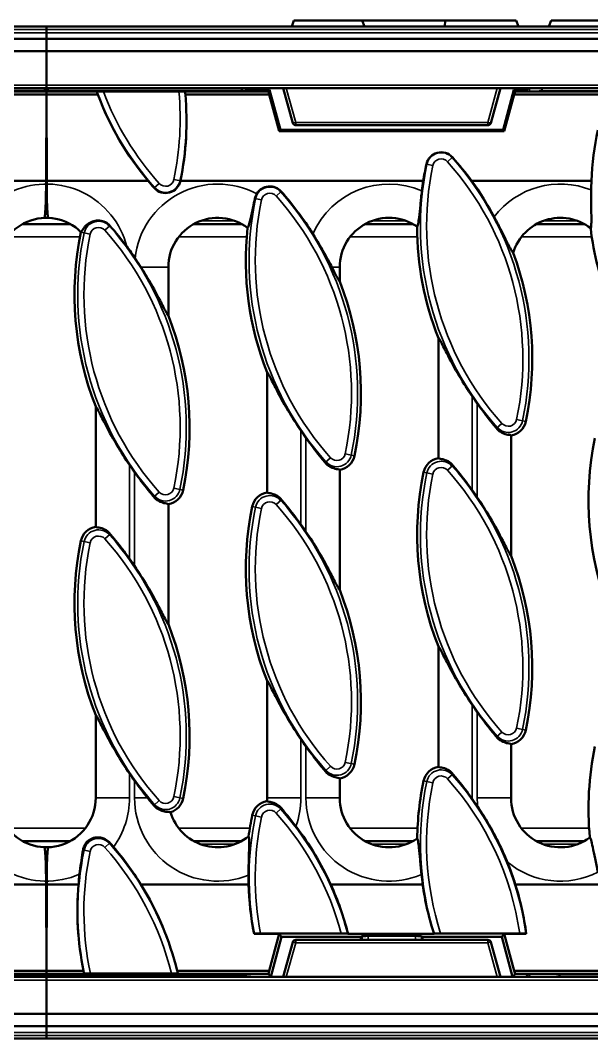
# Model space of a CAD drawing. Header units: millimetres. Extents: x 0 to 1485, y 0 to 1050.
# Drawn here: x 944.3 to 1036.9, y 411.2 to 576.2 of the extents above; entities that cross this region are included whole.
import ezdxf

# ---------------------------------------------------------------- set-up
doc = ezdxf.new("R2010")
doc.units = ezdxf.units.MM
doc.header["$LTSCALE"] = 2.5
doc.layers.add('Sichtbar (ISO)', color=7, linetype='Continuous', lineweight=50)
doc.layers.add('Sichtbar schmal (ISO)', color=7, linetype='Continuous', lineweight=35)

msp = doc.modelspace()

# ---------------------------------------------------------------- linework, layer by layer
at = {"layer": 'Sichtbar (ISO)'}
for p, q in [((988.323, 575.179), (988.687, 576.179)), ((1024.731, 576.179), (988.687, 576.179)), ((1000.095, 575.179), (999.731, 576.179)), ((1013.11, 575.179), (1013.261, 576.179)), ((1025.095, 575.179), (1024.731, 576.179)), ((1029.99, 575.179), (1030.354, 576.179)), ((1041.398, 576.179), (1030.354, 576.179)), ((1448.542, 575.179), (448.542, 575.179)), ((948.542, 575.179), (948.542, 564.732)), ((1448.542, 573.179), (448.542, 573.179)), ((1448.542, 571.179), (448.542, 571.179)), ((909.805, 565.179), (987.279, 565.179)), ((916.852, 565.127), (948.304, 565.127)), ((980.233, 564.732), (916.852, 564.732)), ((956.687, 564.679), (942.418, 564.679)), ((948.304, 565.127), (948.304, 564.732)), ((948.542, 564.679), (948.49, 564.732)), ((948.542, 564.679), (948.595, 564.732)), ((948.542, 564.679), (948.542, 564.179)), ((948.78, 565.127), (980.233, 565.127)), ((948.78, 564.732), (948.78, 565.127)), ((956.697, 564.675), (956.687, 564.679)), ((970.027, 564.627), (957.779, 564.627)), ((971.03, 564.679), (971.023, 564.675)), ((984.542, 564.679), (971.03, 564.679)), ((980.233, 564.732), (980.233, 565.127)), ((980.233, 565.127), (982.41, 564.929)), ((982.542, 564.941), (980.233, 564.732)), ((984.743, 564.941), (982.542, 564.941)), ((984.542, 564.679), (984.743, 564.941)), ((984.676, 564.179), (984.542, 564.679)), ((986.485, 558.441), (984.743, 564.941)), ((988.487, 559.546), (986.933, 565.179)), ((987.44, 565.18), (1021.645, 565.18)), ((1022.151, 565.179), (1020.597, 559.546)), ((1021.805, 565.179), (1181.279, 565.179)), ((1024.341, 564.941), (1022.599, 558.441)), ((1026.486, 564.941), (1024.341, 564.941)), ((1024.542, 564.679), (1024.341, 564.941)), ((1024.542, 564.679), (1024.408, 564.179)), ((1066.052, 564.679), (1024.542, 564.679)), ((1026.408, 565.179), (1026.443, 565.05)), ((1056.283, 565.167), (1026.802, 565.167)), ((1028.852, 564.732), (1028.435, 564.769)), ((1028.852, 565.004), (1028.852, 564.732)), ((1174.233, 564.732), (1028.852, 564.732)), ((942.52, 564.179), (956.876, 564.179)), ((948.542, 564.179), (948.49, 550.179)), ((948.595, 550.179), (948.542, 564.179)), ((971.073, 564.179), (984.676, 564.179)), ((986.301, 558.202), (984.676, 564.179)), ((1024.408, 564.179), (1022.783, 558.202)), ((1024.408, 564.179), (1065.829, 564.179)), ((986.301, 558.202), (986.485, 558.441)), ((1022.783, 558.202), (986.301, 558.202)), ((1022.599, 558.441), (986.485, 558.441)), ((988.969, 559.179), (1020.115, 559.179)), ((1022.783, 558.202), (1022.599, 558.441)), ((943.343, 550.179), (965.02, 550.179)), ((948.49, 550.179), (948.49, 549.656)), ((948.595, 549.656), (948.595, 550.179)), ((970.292, 550.179), (1009.647, 550.179)), ((1017.483, 550.179), (1036.904, 550.179)), ((952.415, 543.179), (944.669, 543.179)), ((972.447, 543.179), (980.193, 543.179)), ((1000.225, 543.179), (1007.971, 543.179)), ((1028.003, 543.179), (1035.749, 543.179)), ((968.32, 528.326), (968.32, 536.179)), ((996.098, 533.882), (996.098, 536.179)), ((1012.098, 524.699), (1012.098, 505.23)), ((984.32, 519.143), (984.32, 499.674)), ((956.542, 513.588), (956.542, 494.118)), ((1023.876, 489.437), (1023.876, 508.907)), ((996.098, 483.882), (996.098, 503.351)), ((968.32, 478.326), (968.32, 497.796)), ((1012.098, 474.699), (1012.098, 455.23)), ((984.32, 469.143), (984.32, 450.179)), ((956.542, 463.588), (956.542, 450.179)), ((1023.876, 450.179), (1023.876, 458.907)), ((996.098, 450.179), (996.098, 453.351)), ((952.415, 443.179), (944.669, 443.179)), ((980.193, 443.179), (972.447, 443.179)), ((1007.971, 443.179), (1000.225, 443.179)), ((1035.749, 443.179), (1028.003, 443.179)), ((932.065, 436.179), (953.741, 436.179)), ((948.49, 436.702), (948.49, 436.179)), ((948.49, 436.179), (948.542, 422.179)), ((948.542, 422.179), (948.595, 436.179)), ((948.595, 436.179), (948.595, 436.702)), ((963.877, 436.179), (981.329, 436.179)), ((994.645, 436.179), (1009.548, 436.179)), ((1024.57, 436.179), (1038.415, 436.179)), ((982.223, 428.157), (982.263, 428.184)), ((986.301, 428.157), (982.223, 428.157)), ((983.268, 428.232), (996.357, 428.232)), ((986.301, 428.157), (984.676, 422.179)), ((986.686, 427.655), (984.951, 421.179)), ((986.686, 427.655), (986.301, 428.157)), ((999.542, 427.655), (986.686, 427.655)), ((997.401, 428.184), (997.41, 428.179)), ((997.454, 428.157), (1011.393, 428.157)), ((999.542, 427.655), (999.725, 427.765)), ((999.542, 427.655), (999.542, 427.179)), ((1000.721, 427.812), (1008.363, 427.812)), ((1009.36, 427.765), (1009.542, 427.655)), ((1022.398, 427.655), (1009.542, 427.655)), ((1009.542, 427.655), (1009.542, 427.179)), ((1011.425, 428.179), (1011.432, 428.184)), ((1012.462, 428.232), (1025.285, 428.232)), ((1022.398, 427.655), (1022.783, 428.157)), ((1024.134, 421.179), (1022.398, 427.655)), ((1024.408, 422.179), (1022.783, 428.157)), ((1026.347, 428.157), (1022.783, 428.157)), ((1026.298, 428.184), (1026.347, 428.157)), ((986.933, 421.179), (988.487, 426.812)), ((1020.115, 427.179), (988.969, 427.179)), ((1020.597, 426.812), (1022.151, 421.179)), ((987.279, 421.179), (909.805, 421.179)), ((919.738, 421.627), (977.346, 421.627)), ((948.304, 421.232), (919.738, 421.232)), ((940.209, 422.179), (954.565, 422.179)), ((940.398, 421.679), (954.667, 421.679)), ((948.304, 421.627), (948.304, 421.232)), ((948.542, 421.679), (948.49, 421.627)), ((948.542, 422.179), (948.542, 421.679)), ((948.542, 421.679), (948.595, 421.627)), ((948.542, 411.179), (948.542, 421.627)), ((948.78, 421.232), (948.78, 421.627)), ((977.346, 421.232), (948.78, 421.232)), ((954.667, 421.679), (954.674, 421.684)), ((955.682, 421.732), (968.824, 421.732)), ((984.676, 422.179), (969.746, 422.179)), ((969.861, 421.684), (969.87, 421.679)), ((984.542, 421.679), (969.87, 421.679)), ((977.346, 421.627), (982.277, 421.179)), ((977.346, 421.232), (977.346, 421.627)), ((979.523, 421.429), (977.346, 421.232)), ((984.676, 422.179), (984.542, 421.679)), ((984.926, 421.179), (984.542, 421.679)), ((1021.645, 421.179), (987.44, 421.179)), ((1181.279, 421.179), (1021.805, 421.179)), ((1024.159, 421.179), (1024.542, 421.679)), ((1024.542, 421.679), (1024.408, 422.179)), ((1024.408, 422.179), (1044.562, 422.179)), ((1024.542, 421.679), (1044.882, 421.679)), ((1026.443, 421.309), (1026.408, 421.179)), ((1026.802, 421.192), (1056.283, 421.192)), ((1031.321, 421.589), (1031.738, 421.627)), ((1031.738, 421.627), (1171.346, 421.627)), ((1031.738, 421.627), (1031.738, 421.354)), ((448.542, 415.179), (1448.542, 415.179)), ((448.542, 413.179), (1448.542, 413.179)), ((448.542, 411.179), (1448.542, 411.179))]:
    msp.add_line(p, q, dxfattribs=at)
for centre, radius, start, end in [((1002.614, 581.724), 48.988, 200.36126, 200.98631), ((922.249, 560.19), 48.988, 4.67081, 5.25781), ((1026.926, 565.179), 0.5, 195, 231.45034), ((988.969, 559.679), 0.5, 195.42277, 270), ((1020.115, 559.679), 0.5, 270, 344.57723), ((1002.614, 581.724), 49.075, 219.9997, 221.785), ((967.866, 550.673), 2.475, 221.785, 348.215), ((922.249, 560.19), 49.075, 348.215, 348.22952), ((1058.169, 542.835), 49.075, 171.39317, 173.30397), ((977.804, 521.301), 49.075, 27.98404, 36.04675), ((1085.947, 548.391), 49.075, 177.91123, 179.64369), ((984.774, 546.797), 2.475, 41.785, 148.90769), ((950.026, 515.746), 49.075, 31.76556, 41.785), ((948.542, 536.179), 8, 45.45113, 180.00002), ((976.32, 536.179), 8, 52.77023, 180), ((1004.098, 536.179), 8, 55.25884, 180), ((1031.876, 536.179), 8, 52.12771, 162.98103), ((1002.614, 531.724), 49.513, 168.215, 201.48707), ((956.996, 541.241), 2.913, 167.32634, 168.215), ((1030.391, 537.279), 49.513, 173.89055, 201.48707), ((1058.169, 542.835), 49.513, 180.09475, 201.48707), ((1085.947, 548.391), 49.513, 186.83938, 201.48707), ((922.249, 510.19), 49.075, 34.02211, 36.68994), ((977.804, 521.301), 49.513, 348.215, 20.35163), ((950.026, 515.746), 49.513, 348.215, 21.48707), ((922.249, 510.19), 49.513, 348.215, 21.48707), ((1058.169, 542.835), 49.075, 214.18932, 215.86414), ((1023.422, 511.784), 2.913, 278.9616, 348.215), ((1030.391, 537.279), 49.075, 214.18932, 215.86414), ((1085.947, 498.391), 49.513, 168.215, 201.48707), ((995.644, 506.228), 2.913, 278.9616, 348.215), ((1012.551, 502.353), 2.913, 98.9616, 168.215), ((1002.614, 531.724), 49.075, 214.18932, 215.86414), ((1058.169, 492.835), 49.513, 168.215, 201.48707), ((967.866, 500.673), 2.913, 278.9616, 348.215), ((977.804, 471.301), 49.075, 34.18932, 35.86414), ((984.774, 496.797), 2.913, 98.9616, 168.215), ((1030.391, 487.279), 49.513, 168.215, 201.48707), ((956.996, 491.241), 2.913, 98.9616, 168.215), ((950.026, 465.746), 49.075, 34.18932, 35.86414), ((1002.614, 481.724), 49.513, 168.215, 201.48707), ((922.249, 460.19), 49.075, 34.18932, 35.86414), ((977.804, 471.301), 49.513, 348.215, 21.48707), ((950.026, 465.746), 49.513, 348.215, 21.48707), ((922.249, 460.19), 49.513, 348.215, 21.48707), ((1058.169, 492.835), 49.075, 214.18932, 215.86414), ((1023.422, 461.784), 2.913, 278.9616, 348.215), ((1030.391, 487.279), 49.075, 214.18932, 215.86414), ((1085.947, 448.391), 49.513, 168.215, 185.36497), ((995.644, 456.228), 2.913, 278.9616, 348.215), ((1002.614, 481.724), 49.075, 214.18932, 215.86414), ((1012.551, 452.353), 2.913, 98.9616, 168.215), ((1058.169, 442.835), 49.513, 168.215, 179.10369), ((948.542, 450.179), 8, 225.45113, 359.99998), ((967.866, 450.673), 2.913, 285.82209, 348.215), ((984.774, 446.797), 2.913, 99.2831, 168.215), ((976.32, 450.179), 8, 356.36029, 0), ((1004.098, 450.179), 8, 180, 304.79339), ((977.804, 421.301), 49.075, 34.03523, 35.86531), ((1031.876, 450.179), 8, 180, 306.65347), ((976.32, 450.179), 8, 196.77438, 308.76618), ((1030.391, 437.279), 49.513, 168.215, 172.26714), ((950.026, 415.746), 49.075, 24.60582, 37.44438), ((922.249, 410.19), 49.075, 31.97697, 40.75463), ((977.804, 421.301), 49.075, 17.64797, 22.17556), ((1002.614, 431.724), 49.075, 172.86321, 174.79115), ((1030.391, 437.279), 49.075, 179.55224, 181.28461), ((1058.169, 442.835), 49.075, 185.9238, 187.79471), ((988.969, 426.679), 0.5, 90, 164.57723), ((1020.115, 426.679), 0.5, 15.42277, 90), ((1002.614, 431.724), 48.988, 191.23527, 191.83212), ((922.249, 410.19), 48.988, 13.56396, 14.16632), ((1026.926, 421.179), 0.5, 128.54966, 165)]:
    msp.add_arc(centre, radius, start, end, dxfattribs=at)
for centre, major_axis, ratio, start_param, end_param in [((1026.788, 565.692), (0.137, -0.51), 0.947813, 5.8149227, 6.0344777), ((1002.614, 581.418), (0, -48.88), 0.9999805, 5.0728279, 5.4057186), ((922.249, 559.884), (0, 49.014), 0.9999805, 4.5130771, 4.8001369), ((1085.947, 548.084), (0, -49.088), 0.9999805, 4.5005884, 4.6696886), ((1012.551, 552.337), (0, 2.462), 0.9999805, 5.4463248, 7.6421811), ((1058.169, 542.528), (0, -49.123), 0.9999805, 4.5005884, 4.5559955), ((977.804, 520.993), (0, 49.257), 0.9999805, 5.3465668, 5.4463248), ((1002.614, 432.03), (0, -49.049), 0.9999805, 4.6277026, 4.9146072), ((922.249, 410.496), (0, 48.915), 0.9999805, 4.953574, 5.2651826), ((1030.391, 437.586), (0, -49.084), 0.9999805, 4.7410569, 4.9056969), ((950.026, 416.052), (0, 48.949), 0.9999805, 4.962284, 5.1361524), ((1058.169, 443.142), (0, -49.119), 0.9999805, 4.8546212, 5.0224113), ((977.804, 421.607), (0, 48.984), 0.9999805, 4.8464974, 5.0144434), ((1000.721, 427.76), (1, 0), 0.0524078, 1.5707963, 3.0543262), ((1008.363, 427.76), (1, 0), 0.0524078, 0.0872665, 1.5707963), ((1026.788, 420.666), (0.137, 0.51), 0.947813, 0.2487076, 0.4682626)]:
    msp.add_ellipse(centre, major_axis=major_axis, ratio=ratio, start_param=start_param, end_param=end_param, dxfattribs=at)
for points, knots in [([(957.779, 564.627), (957.644, 564.627), (957.485, 564.628), (957.237, 564.634), (957.103, 564.638), (956.916, 564.647), (956.827, 564.654), (956.737, 564.664), (956.708, 564.67), (956.697, 564.675)], [0.45939359, 0.45939359, 0.45939359, 0.45939359, 0.4998742, 0.4998742, 0.5393655, 0.5393655, 0.57730572, 0.57730572, 0.60521868, 0.60521868, 0.60521868, 0.60521868]), ([(971.023, 564.675), (971.014, 564.669), (970.988, 564.664), (970.905, 564.653), (970.823, 564.647), (970.649, 564.638), (970.525, 564.633), (970.297, 564.628), (970.151, 564.627), (970.027, 564.627)], [0.00844283, 0.00844283, 0.00844283, 0.00844283, 0.03703148, 0.03703148, 0.07402548, 0.07402548, 0.1110841, 0.1110841, 0.14829032, 0.14829032, 0.14829032, 0.14829032]), ([(948.49, 549.656), (948.49, 549.317), (948.488, 548.947), (948.48, 548.222), (948.475, 547.867), (948.461, 547.24), (948.452, 546.91), (948.431, 546.294), (948.418, 546.008), (948.393, 545.528), (948.378, 545.289), (948.346, 544.876), (948.328, 544.703), (948.295, 544.442), (948.277, 544.33), (948.248, 544.219), (948.238, 544.191), (948.228, 544.173)], [0.81498776, 0.81498776, 0.81498776, 0.81498776, 0.9167249, 0.9167249, 1.01846204, 1.01846204, 1.1203238, 1.1203238, 1.22218557, 1.22218557, 1.32419673, 1.32419673, 1.42620789, 1.42620789, 1.52825925, 1.52825925, 1.58193769, 1.58193769, 1.58193769, 1.58193769]), ([(948.857, 544.173), (948.847, 544.191), (948.837, 544.219), (948.808, 544.33), (948.789, 544.442), (948.756, 544.703), (948.739, 544.876), (948.707, 545.289), (948.692, 545.528), (948.666, 546.008), (948.654, 546.294), (948.632, 546.91), (948.623, 547.24), (948.61, 547.867), (948.604, 548.222), (948.596, 548.947), (948.595, 549.317), (948.595, 549.656)], [1.67911596, 1.67911596, 1.67911596, 1.67911596, 1.7327944, 1.7327944, 1.83484576, 1.83484576, 1.93685692, 1.93685692, 2.03886808, 2.03886808, 2.14072985, 2.14072985, 2.24259161, 2.24259161, 2.34432875, 2.34432875, 2.44606589, 2.44606589, 2.44606589, 2.44606589]), ([(982.345, 547.304), (982.37, 547.413), (982.401, 547.521), (982.497, 547.783), (982.568, 547.933), (982.654, 548.075)], [-0.083903545, -0.083903545, -0.083903545, -0.083903545, -0.04982625, -0.04982625, 0, 0, 0, 0]), ([(1008.657, 542.753), (1008.71, 542.784), (1008.762, 542.941), (1008.862, 543.474), (1008.911, 543.843), (1009.028, 544.853), (1009.098, 545.542), (1009.253, 547.01), (1009.338, 547.781), (1009.429, 548.557)], [-0.84847316, -0.84847316, -0.84847316, -0.84847316, -0.66283823, -0.66283823, -0.47724944, -0.47724944, -0.23448502, -0.23448502, 0, 0, 0, 0]), ([(1036.787, 542.494), (1036.811, 542.51), (1036.831, 542.558), (1036.862, 542.718), (1036.873, 542.828), (1036.898, 543.237), (1036.901, 543.611), (1036.897, 544.648), (1036.885, 545.41), (1036.87, 547.042), (1036.868, 547.866), (1036.873, 548.696)], [-0.91480107, -0.91480107, -0.91480107, -0.91480107, -0.81799486, -0.81799486, -0.72112832, -0.72112832, -0.5260391, -0.5260391, -0.24893728, -0.24893728, 0, 0, 0, 0]), ([(981.16, 542.549), (981.218, 542.576), (981.286, 542.727), (981.445, 543.246), (981.534, 543.607), (981.757, 544.586), (981.896, 545.242), (982.144, 546.389), (982.243, 546.842), (982.345, 547.304)], [-0.84066983, -0.84066983, -0.84066983, -0.84066983, -0.65304242, -0.65304242, -0.46580905, -0.46580905, -0.22987936, -0.22987936, -0.08609068, -0.08609068, -0.08609068, -0.08609068]), ([(954.154, 541.88), (954.211, 541.9), (954.285, 542.024), (954.466, 542.314), (954.599, 542.526), (955.001, 542.985), (955.257, 543.212), (955.844, 543.546), (956.142, 543.657), (956.765, 543.768), (957.09, 543.771), (957.735, 543.648), (958.042, 543.528), (958.517, 543.224), (958.695, 543.072), (958.85, 542.898)], [-0.84787272, -0.84787272, -0.84787272, -0.84787272, -0.74628622, -0.74628622, -0.62471501, -0.62471501, -0.50102747, -0.50102747, -0.39652118, -0.39652118, -0.29431906, -0.29431906, -0.19487339, -0.19487339, -0.12467556, -0.12467556, -0.12467556, -0.12467556]), ([(1021.141, 544.329), (1021.425, 543.794), (1021.704, 543.26), (1022.24, 542.218), (1022.496, 541.711), (1023.073, 540.563), (1023.364, 539.977), (1023.76, 539.209), (1023.907, 538.936), (1024.114, 538.606), (1024.184, 538.522), (1024.226, 538.521)], [-0.84457656, -0.84457656, -0.84457656, -0.84457656, -0.68304025, -0.68304025, -0.52116384, -0.52116384, -0.29205806, -0.29205806, -0.13201499, -0.13201499, 0, 0, 0, 0]), ([(991.75, 541.581), (992.43, 540.484), (993.017, 539.486), (993.993, 537.771), (994.457, 536.912), (994.834, 536.179)], [-0.50305137, -0.50305137, -0.50305137, -0.50305137, -0.28176092, -0.28176092, 0, 0, 0, 0]), ([(963.887, 536.179), (964.231, 535.639), (964.57, 535.089), (965.675, 533.232), (966.382, 531.927), (967.335, 530.086), (967.735, 529.279), (968.074, 528.658), (968.148, 528.529), (968.259, 528.365), (968.298, 528.324), (968.32, 528.326)], [3.7439452, 3.7439452, 3.7439452, 3.7439452, 3.9247289, 3.9247289, 4.355561, 4.355561, 4.6258932, 4.6258932, 4.7021961, 4.7021961, 4.7731285, 4.7731285, 4.7731285, 4.7731285]), ([(994.834, 536.179), (995.097, 535.669), (995.338, 535.19), (995.67, 534.548), (995.798, 534.305), (995.995, 533.972), (996.065, 533.879), (996.098, 533.882)], [1.15075263, 1.15075263, 1.15075263, 1.15075263, 1.33280125, 1.33280125, 1.44566976, 1.44566976, 1.55314882, 1.55314882, 1.55314882, 1.55314882]), ([(1017.575, 515.258), (1016.88, 516.282), (1016.176, 517.385), (1014.743, 519.793), (1014.035, 521.098), (1013.083, 522.939), (1012.682, 523.747), (1012.344, 524.368), (1012.27, 524.496), (1012.159, 524.66), (1012.119, 524.701), (1012.098, 524.699)], [3.5624746, 3.5624746, 3.5624746, 3.5624746, 3.9247289, 3.9247289, 4.355561, 4.355561, 4.6258932, 4.6258932, 4.7021961, 4.7021961, 4.7731285, 4.7731285, 4.7731285, 4.7731285]), ([(989.797, 509.703), (989.102, 510.726), (988.398, 511.83), (986.965, 514.237), (986.258, 515.542), (985.305, 517.383), (984.905, 518.191), (984.566, 518.812), (984.492, 518.94), (984.381, 519.104), (984.342, 519.145), (984.32, 519.143)], [3.5624746, 3.5624746, 3.5624746, 3.5624746, 3.9247289, 3.9247289, 4.355561, 4.355561, 4.6258932, 4.6258932, 4.7021961, 4.7021961, 4.7731285, 4.7731285, 4.7731285, 4.7731285]), ([(962.019, 504.147), (961.324, 505.171), (960.62, 506.274), (959.187, 508.682), (958.48, 509.987), (957.528, 511.828), (957.127, 512.635), (956.788, 513.256), (956.714, 513.385), (956.603, 513.549), (956.564, 513.59), (956.542, 513.588)], [3.5624746, 3.5624746, 3.5624746, 3.5624746, 3.9247289, 3.9247289, 4.355561, 4.355561, 4.6258932, 4.6258932, 4.7021961, 4.7021961, 4.7731285, 4.7731285, 4.7731285, 4.7731285]), ([(1021.513, 510.078), (1021.307, 510.327), (1021.095, 510.585), (1020.173, 511.724), (1019.438, 512.669), (1018.656, 513.729), (1018.527, 513.905), (1018.398, 514.084)], [0.63592099, 0.63592099, 0.63592099, 0.63592099, 0.73601981, 0.73601981, 1.06711662, 1.06711662, 1.13164015, 1.13164015, 1.13164015, 1.13164015]), ([(1023.876, 508.907), (1023.833, 508.942), (1023.726, 508.966), (1023.336, 509.039), (1023.006, 509.098), (1022.506, 509.308), (1022.354, 509.383), (1022.046, 509.575), (1021.891, 509.693), (1021.672, 509.898), (1021.591, 509.984), (1021.513, 510.078)], [1.75499496, 1.75499496, 1.75499496, 1.75499496, 1.89264701, 1.89264701, 2.07209446, 2.07209446, 2.13653076, 2.13653076, 2.20096706, 2.20096706, 2.2396712, 2.2396712, 2.2396712, 2.2396712]), ([(993.735, 504.523), (993.529, 504.772), (993.318, 505.03), (992.395, 506.168), (991.66, 507.113), (990.878, 508.174), (990.75, 508.35), (990.621, 508.528)], [0.63592099, 0.63592099, 0.63592099, 0.63592099, 0.73601981, 0.73601981, 1.06711662, 1.06711662, 1.13164015, 1.13164015, 1.13164015, 1.13164015]), ([(1012.098, 505.23), (1012.141, 505.195), (1012.248, 505.17), (1012.638, 505.097), (1012.967, 505.039), (1013.467, 504.828), (1013.619, 504.754), (1013.927, 504.561), (1014.082, 504.443), (1014.301, 504.238), (1014.382, 504.152), (1014.46, 504.058)], [1.75499496, 1.75499496, 1.75499496, 1.75499496, 1.89264701, 1.89264701, 2.07209446, 2.07209446, 2.13653076, 2.13653076, 2.20096706, 2.20096706, 2.2396712, 2.2396712, 2.2396712, 2.2396712]), ([(996.098, 503.351), (996.055, 503.386), (995.948, 503.41), (995.558, 503.484), (995.229, 503.542), (994.728, 503.752), (994.576, 503.827), (994.269, 504.019), (994.113, 504.138), (993.895, 504.343), (993.813, 504.429), (993.735, 504.523)], [1.75499496, 1.75499496, 1.75499496, 1.75499496, 1.89264701, 1.89264701, 2.07209446, 2.07209446, 2.13653076, 2.13653076, 2.20096706, 2.20096706, 2.2396712, 2.2396712, 2.2396712, 2.2396712]), ([(1014.46, 504.058), (1014.666, 503.809), (1014.878, 503.551), (1015.801, 502.412), (1016.535, 501.467), (1017.317, 500.407), (1017.446, 500.231), (1017.575, 500.053)], [0.63592099, 0.63592099, 0.63592099, 0.63592099, 0.73601981, 0.73601981, 1.06711662, 1.06711662, 1.13164015, 1.13164015, 1.13164015, 1.13164015]), ([(965.958, 498.967), (965.752, 499.216), (965.54, 499.474), (964.617, 500.613), (963.883, 501.558), (963.1, 502.618), (962.972, 502.794), (962.843, 502.973)], [0.63592099, 0.63592099, 0.63592099, 0.63592099, 0.73601981, 0.73601981, 1.06711662, 1.06711662, 1.13164015, 1.13164015, 1.13164015, 1.13164015]), ([(968.32, 497.796), (968.277, 497.83), (968.17, 497.855), (967.78, 497.928), (967.451, 497.987), (966.951, 498.197), (966.799, 498.272), (966.491, 498.464), (966.335, 498.582), (966.117, 498.787), (966.035, 498.873), (965.958, 498.967)], [1.75499496, 1.75499496, 1.75499496, 1.75499496, 1.89264701, 1.89264701, 2.07209446, 2.07209446, 2.13653076, 2.13653076, 2.20096706, 2.20096706, 2.2396712, 2.2396712, 2.2396712, 2.2396712]), ([(984.32, 499.674), (984.363, 499.639), (984.47, 499.615), (984.86, 499.541), (985.189, 499.483), (985.689, 499.273), (985.841, 499.198), (986.149, 499.006), (986.305, 498.887), (986.523, 498.682), (986.605, 498.597), (986.682, 498.503)], [1.75499496, 1.75499496, 1.75499496, 1.75499496, 1.89264701, 1.89264701, 2.07209446, 2.07209446, 2.13653076, 2.13653076, 2.20096706, 2.20096706, 2.2396712, 2.2396712, 2.2396712, 2.2396712]), ([(986.682, 498.503), (986.888, 498.253), (987.1, 497.995), (988.023, 496.857), (988.757, 495.912), (989.54, 494.852), (989.668, 494.676), (989.797, 494.497)], [0.63592099, 0.63592099, 0.63592099, 0.63592099, 0.73601981, 0.73601981, 1.06711662, 1.06711662, 1.13164015, 1.13164015, 1.13164015, 1.13164015]), ([(1018.398, 498.878), (1019.094, 497.855), (1019.798, 496.751), (1021.23, 494.343), (1021.938, 493.038), (1022.89, 491.197), (1023.291, 490.39), (1023.63, 489.769), (1023.703, 489.641), (1023.814, 489.476), (1023.854, 489.436), (1023.876, 489.437)], [3.5624746, 3.5624746, 3.5624746, 3.5624746, 3.9247289, 3.9247289, 4.355561, 4.355561, 4.6258932, 4.6258932, 4.7021961, 4.7021961, 4.7731285, 4.7731285, 4.7731285, 4.7731285]), ([(956.542, 494.118), (956.585, 494.084), (956.692, 494.059), (957.082, 493.986), (957.411, 493.927), (957.912, 493.717), (958.064, 493.642), (958.371, 493.45), (958.527, 493.332), (958.745, 493.127), (958.827, 493.041), (958.905, 492.947)], [1.75499496, 1.75499496, 1.75499496, 1.75499496, 1.89264701, 1.89264701, 2.07209446, 2.07209446, 2.13653076, 2.13653076, 2.20096706, 2.20096706, 2.2396712, 2.2396712, 2.2396712, 2.2396712]), ([(958.905, 492.947), (959.111, 492.698), (959.322, 492.44), (960.245, 491.301), (960.98, 490.356), (961.762, 489.296), (961.89, 489.12), (962.019, 488.942)], [0.63592099, 0.63592099, 0.63592099, 0.63592099, 0.73601981, 0.73601981, 1.06711662, 1.06711662, 1.13164015, 1.13164015, 1.13164015, 1.13164015]), ([(990.621, 493.322), (991.316, 492.299), (992.02, 491.195), (993.453, 488.788), (994.16, 487.483), (995.112, 485.642), (995.513, 484.834), (995.852, 484.213), (995.926, 484.085), (996.037, 483.921), (996.076, 483.88), (996.098, 483.882)], [3.5624746, 3.5624746, 3.5624746, 3.5624746, 3.9247289, 3.9247289, 4.355561, 4.355561, 4.6258932, 4.6258932, 4.7021961, 4.7021961, 4.7731285, 4.7731285, 4.7731285, 4.7731285]), ([(962.843, 487.767), (963.538, 486.743), (964.242, 485.64), (965.675, 483.232), (966.382, 481.927), (967.335, 480.086), (967.735, 479.279), (968.074, 478.658), (968.148, 478.529), (968.259, 478.365), (968.298, 478.324), (968.32, 478.326)], [3.5624746, 3.5624746, 3.5624746, 3.5624746, 3.9247289, 3.9247289, 4.355561, 4.355561, 4.6258932, 4.6258932, 4.7021961, 4.7021961, 4.7731285, 4.7731285, 4.7731285, 4.7731285]), ([(1017.575, 465.258), (1016.88, 466.282), (1016.176, 467.385), (1014.743, 469.793), (1014.035, 471.098), (1013.083, 472.939), (1012.682, 473.747), (1012.344, 474.368), (1012.27, 474.496), (1012.159, 474.66), (1012.119, 474.701), (1012.098, 474.699)], [3.5624746, 3.5624746, 3.5624746, 3.5624746, 3.9247289, 3.9247289, 4.355561, 4.355561, 4.6258932, 4.6258932, 4.7021961, 4.7021961, 4.7731285, 4.7731285, 4.7731285, 4.7731285]), ([(989.797, 459.703), (989.102, 460.726), (988.398, 461.83), (986.965, 464.237), (986.258, 465.542), (985.305, 467.383), (984.905, 468.191), (984.566, 468.812), (984.492, 468.94), (984.381, 469.104), (984.342, 469.145), (984.32, 469.143)], [3.5624746, 3.5624746, 3.5624746, 3.5624746, 3.9247289, 3.9247289, 4.355561, 4.355561, 4.6258932, 4.6258932, 4.7021961, 4.7021961, 4.7731285, 4.7731285, 4.7731285, 4.7731285]), ([(1021.513, 460.078), (1021.307, 460.327), (1021.095, 460.585), (1020.173, 461.724), (1019.438, 462.669), (1018.656, 463.729), (1018.527, 463.905), (1018.398, 464.084)], [0.63592099, 0.63592099, 0.63592099, 0.63592099, 0.73601981, 0.73601981, 1.06711662, 1.06711662, 1.13164015, 1.13164015, 1.13164015, 1.13164015]), ([(962.019, 454.147), (961.324, 455.171), (960.62, 456.274), (959.187, 458.682), (958.48, 459.987), (957.528, 461.828), (957.127, 462.635), (956.788, 463.256), (956.714, 463.385), (956.603, 463.549), (956.564, 463.59), (956.542, 463.588)], [3.5624746, 3.5624746, 3.5624746, 3.5624746, 3.9247289, 3.9247289, 4.355561, 4.355561, 4.6258932, 4.6258932, 4.7021961, 4.7021961, 4.7731285, 4.7731285, 4.7731285, 4.7731285]), ([(1023.876, 458.907), (1023.833, 458.942), (1023.726, 458.966), (1023.336, 459.039), (1023.006, 459.098), (1022.506, 459.308), (1022.354, 459.383), (1022.046, 459.575), (1021.891, 459.693), (1021.672, 459.898), (1021.591, 459.984), (1021.513, 460.078)], [1.75499496, 1.75499496, 1.75499496, 1.75499496, 1.89264701, 1.89264701, 2.07209446, 2.07209446, 2.13653076, 2.13653076, 2.20096706, 2.20096706, 2.2396712, 2.2396712, 2.2396712, 2.2396712]), ([(993.735, 454.523), (993.529, 454.772), (993.318, 455.03), (992.395, 456.168), (991.66, 457.113), (990.878, 458.174), (990.75, 458.35), (990.621, 458.528)], [0.63592099, 0.63592099, 0.63592099, 0.63592099, 0.73601981, 0.73601981, 1.06711662, 1.06711662, 1.13164015, 1.13164015, 1.13164015, 1.13164015]), ([(996.098, 453.351), (996.055, 453.386), (995.948, 453.41), (995.558, 453.484), (995.229, 453.542), (994.728, 453.752), (994.576, 453.827), (994.269, 454.019), (994.113, 454.138), (993.895, 454.343), (993.813, 454.429), (993.735, 454.523)], [1.75499496, 1.75499496, 1.75499496, 1.75499496, 1.89264701, 1.89264701, 2.07209446, 2.07209446, 2.13653076, 2.13653076, 2.20096706, 2.20096706, 2.2396712, 2.2396712, 2.2396712, 2.2396712]), ([(1012.098, 455.23), (1012.141, 455.195), (1012.248, 455.17), (1012.638, 455.097), (1012.967, 455.039), (1013.467, 454.828), (1013.619, 454.754), (1013.927, 454.561), (1014.082, 454.443), (1014.301, 454.238), (1014.382, 454.152), (1014.46, 454.058)], [1.75499496, 1.75499496, 1.75499496, 1.75499496, 1.89264701, 1.89264701, 2.07209446, 2.07209446, 2.13653076, 2.13653076, 2.20096706, 2.20096706, 2.2396712, 2.2396712, 2.2396712, 2.2396712]), ([(1014.46, 454.058), (1014.666, 453.809), (1014.878, 453.551), (1015.801, 452.412), (1016.535, 451.467), (1017.287, 450.448), (1017.385, 450.314), (1017.483, 450.179)], [0.63592099, 0.63592099, 0.63592099, 0.63592099, 0.73601981, 0.73601981, 1.06711662, 1.06711662, 1.11633714, 1.11633714, 1.11633714, 1.11633714]), ([(964.971, 450.179), (964.375, 450.924), (963.774, 451.705), (963.1, 452.618), (962.972, 452.794), (962.843, 452.973)], [0.79100906, 0.79100906, 0.79100906, 0.79100906, 1.06711662, 1.06711662, 1.13164015, 1.13164015, 1.13164015, 1.13164015]), ([(965.961, 448.97), (965.838, 449.116), (965.716, 449.263), (965.386, 449.664), (965.178, 449.92), (964.971, 450.179)], [-0.16398757, -0.16398757, -0.16398757, -0.16398757, -0.10303818, -0.10303818, 0, 0, 0, 0]), ([(968.66, 447.87), (968.581, 447.912), (968.381, 447.911), (967.862, 447.955), (967.564, 447.996), (966.956, 448.202), (966.67, 448.345), (966.247, 448.666), (966.096, 448.808), (965.961, 448.97)], [-0.59336307, -0.59336307, -0.59336307, -0.59336307, -0.44532861, -0.44532861, -0.31559513, -0.31559513, -0.20247926, -0.20247926, -0.13438632, -0.13438632, -0.13438632, -0.13438632]), ([(984.304, 449.671), (984.352, 449.63), (984.481, 449.607), (984.855, 449.538), (985.124, 449.489), (985.697, 449.275), (985.978, 449.13), (986.399, 448.799), (986.546, 448.657), (986.677, 448.498)], [-0.5550887, -0.5550887, -0.5550887, -0.5550887, -0.44604874, -0.44604874, -0.31965446, -0.31965446, -0.20692981, -0.20692981, -0.13951763, -0.13951763, -0.13951763, -0.13951763]), ([(986.677, 448.498), (987, 448.103), (987.336, 447.688), (988.111, 446.717), (988.552, 446.153), (988.989, 445.583)], [-0.38546058, -0.38546058, -0.38546058, -0.38546058, -0.2155039, -0.2155039, 0, 0, 0, 0]), ([(1018.472, 448.769), (1018.784, 448.307), (1019.09, 447.84), (1019.659, 446.94), (1019.928, 446.499), (1020.541, 445.459), (1020.867, 444.874), (1021.523, 443.634), (1021.828, 443.021), (1022.529, 441.534), (1022.899, 440.684), (1023.249, 439.824)], [-0.99820779, -0.99820779, -0.99820779, -0.99820779, -0.83331387, -0.83331387, -0.68274343, -0.68274343, -0.48216198, -0.48216198, -0.2785039, -0.2785039, 0, 0, 0, 0]), ([(981.318, 437.663), (981.322, 438.189), (981.329, 438.713), (981.348, 439.735), (981.36, 440.231), (981.391, 441.447), (981.411, 442.102), (981.425, 443.017), (981.424, 443.355), (981.395, 443.794), (981.369, 443.916), (981.329, 443.942)], [-0.83977515, -0.83977515, -0.83977515, -0.83977515, -0.69544149, -0.69544149, -0.55146659, -0.55146659, -0.32238589, -0.32238589, -0.14930156, -0.14930156, 0, 0, 0, 0]), ([(954.487, 441.765), (954.51, 441.908), (954.545, 442.049), (954.655, 442.363), (954.738, 442.536), (954.95, 442.866), (955.077, 443.018), (955.39, 443.307), (955.569, 443.429), (956.041, 443.668), (956.352, 443.755), (956.953, 443.805), (957.24, 443.781), (957.764, 443.648), (958.001, 443.551), (958.453, 443.278), (958.663, 443.104), (958.845, 442.895), (958.846, 442.895), (958.846, 442.895)], [-0.72077192, -0.72077192, -0.72077192, -0.72077192, -0.66846767, -0.66846767, -0.60254602, -0.60254602, -0.53654415, -0.53654415, -0.46444917, -0.46444917, -0.35613306, -0.35613306, -0.2608584, -0.2608584, -0.17875873, -0.17875873, -0.09496697, -0.09496697, -0.09481806, -0.09481806, -0.09481806, -0.09481806]), ([(1009.356, 437.77), (1009.313, 438.184), (1009.272, 438.598), (1009.193, 439.41), (1009.156, 439.808), (1009.057, 440.895), (1009, 441.545), (1008.898, 442.543), (1008.853, 442.923), (1008.76, 443.435), (1008.713, 443.58), (1008.663, 443.61)], [-0.84771575, -0.84771575, -0.84771575, -0.84771575, -0.72308485, -0.72308485, -0.59820571, -0.59820571, -0.36768635, -0.36768635, -0.17591504, -0.17591504, 0, 0, 0, 0]), ([(1037.952, 438.15), (1037.791, 438.905), (1037.637, 439.655), (1037.356, 441.042), (1037.23, 441.676), (1037.018, 442.673), (1036.929, 443.059), (1036.774, 443.586), (1036.708, 443.733), (1036.651, 443.761)], [-0.83944859, -0.83944859, -0.83944859, -0.83944859, -0.60828875, -0.60828875, -0.38181544, -0.38181544, -0.18495078, -0.18495078, 0, 0, 0, 0]), ([(948.228, 442.185), (948.238, 442.168), (948.248, 442.14), (948.277, 442.028), (948.295, 441.916), (948.328, 441.655), (948.346, 441.482), (948.378, 441.07), (948.393, 440.831), (948.418, 440.35), (948.431, 440.064), (948.452, 439.449), (948.461, 439.119), (948.475, 438.492), (948.48, 438.137), (948.488, 437.412), (948.49, 437.041), (948.49, 436.702)], [1.67911596, 1.67911596, 1.67911596, 1.67911596, 1.7327944, 1.7327944, 1.83484576, 1.83484576, 1.93685692, 1.93685692, 2.03886808, 2.03886808, 2.14072985, 2.14072985, 2.24259161, 2.24259161, 2.34432875, 2.34432875, 2.44606589, 2.44606589, 2.44606589, 2.44606589]), ([(948.595, 436.702), (948.595, 437.041), (948.596, 437.412), (948.604, 438.137), (948.61, 438.492), (948.623, 439.119), (948.632, 439.449), (948.654, 440.064), (948.666, 440.35), (948.692, 440.831), (948.707, 441.07), (948.739, 441.482), (948.756, 441.655), (948.789, 441.916), (948.808, 442.028), (948.837, 442.14), (948.847, 442.168), (948.857, 442.185)], [0.81498776, 0.81498776, 0.81498776, 0.81498776, 0.9167249, 0.9167249, 1.01846204, 1.01846204, 1.1203238, 1.1203238, 1.22218557, 1.22218557, 1.32419673, 1.32419673, 1.42620789, 1.42620789, 1.52825925, 1.52825925, 1.58193769, 1.58193769, 1.58193769, 1.58193769]), ([(953.919, 437.821), (953.997, 438.45), (954.081, 439.075), (954.252, 440.27), (954.338, 440.839), (954.446, 441.514), (954.466, 441.641), (954.487, 441.765)], [-0.53747528, -0.53747528, -0.53747528, -0.53747528, -0.384724, -0.384724, -0.23855347, -0.23855347, -0.2038888, -0.2038888, -0.2038888, -0.2038888]), ([(982.263, 428.184), (982.271, 428.189), (982.297, 428.195), (982.38, 428.205), (982.462, 428.212), (982.637, 428.221), (982.762, 428.225), (982.993, 428.23), (983.142, 428.232), (983.268, 428.232)], [0.00844108, 0.00844108, 0.00844108, 0.00844108, 0.03686343, 0.03686343, 0.07384379, 0.07384379, 0.11119893, 0.11119893, 0.14907195, 0.14907195, 0.14907195, 0.14907195]), ([(996.357, 428.232), (996.486, 428.232), (996.639, 428.23), (996.877, 428.225), (997.006, 428.221), (997.188, 428.211), (997.274, 428.205), (997.362, 428.195), (997.39, 428.189), (997.401, 428.184)], [0.45187859, 0.45187859, 0.45187859, 0.45187859, 0.49065248, 0.49065248, 0.52901746, 0.52901746, 0.56660962, 0.56660962, 0.59488249, 0.59488249, 0.59488249, 0.59488249]), ([(1011.432, 428.184), (1011.439, 428.189), (1011.465, 428.194), (1011.547, 428.205), (1011.63, 428.211), (1011.808, 428.221), (1011.936, 428.225), (1012.175, 428.23), (1012.33, 428.232), (1012.462, 428.232)], [0.0084389, 0.0084389, 0.0084389, 0.0084389, 0.03650299, 0.03650299, 0.07355141, 0.07355141, 0.11167196, 0.11167196, 0.15106918, 0.15106918, 0.15106918, 0.15106918]), ([(1025.285, 428.232), (1025.41, 428.232), (1025.557, 428.23), (1025.789, 428.225), (1025.914, 428.221), (1026.091, 428.212), (1026.175, 428.205), (1026.261, 428.195), (1026.288, 428.189), (1026.298, 428.184)], [0.44657498, 0.44657498, 0.44657498, 0.44657498, 0.48411357, 0.48411357, 0.52161367, 0.52161367, 0.55890571, 0.55890571, 0.58744516, 0.58744516, 0.58744516, 0.58744516]), ([(954.674, 421.684), (954.682, 421.689), (954.708, 421.695), (954.79, 421.705), (954.872, 421.712), (955.048, 421.721), (955.173, 421.725), (955.405, 421.73), (955.555, 421.732), (955.682, 421.732)], [0.00844072, 0.00844072, 0.00844072, 0.00844072, 0.03681489, 0.03681489, 0.0738001, 0.0738001, 0.11125207, 0.11125207, 0.14932454, 0.14932454, 0.14932454, 0.14932454]), ([(968.824, 421.732), (968.952, 421.732), (969.103, 421.73), (969.34, 421.725), (969.468, 421.721), (969.649, 421.712), (969.735, 421.705), (969.822, 421.695), (969.851, 421.689), (969.861, 421.684)], [0.45071398, 0.45071398, 0.45071398, 0.45071398, 0.48922035, 0.48922035, 0.52740359, 0.52740359, 0.56493631, 0.56493631, 0.59326669, 0.59326669, 0.59326669, 0.59326669])]:
    msp.add_open_spline(points, degree=3, knots=knots, dxfattribs=at)
for points in [[(987.279, 565.179), (987.332, 565.179), (987.387, 565.18), (987.44, 565.18)], [(1021.645, 565.18), (1021.697, 565.18), (1021.752, 565.179), (1021.805, 565.179)], [(958.85, 542.898), (959.845, 541.778), (960.745, 540.66), (961.601, 539.512)], [(962.923, 537.648), (963.252, 537.161), (963.573, 536.673), (963.887, 536.179)], [(1017.483, 450.179), (1017.514, 450.137), (1017.544, 450.095), (1017.574, 450.053)], [(958.846, 442.895), (959.037, 442.674), (959.231, 442.451), (959.424, 442.227)], [(987.44, 421.179), (987.387, 421.179), (987.332, 421.179), (987.279, 421.179)], [(1021.805, 421.179), (1021.752, 421.179), (1021.697, 421.179), (1021.645, 421.179)]]:
    msp.add_open_spline(points, degree=3, dxfattribs=at)
for points, weights in [([(997.41, 428.179), (997.432, 428.168), (997.454, 428.157)], [1, 1.00000081005, 1.00000152057]), ([(1011.393, 428.157), (1011.409, 428.168), (1011.425, 428.179)], [1.00000156605, 1.00000083418, 1])]:
    msp.add_rational_spline(points, weights, degree=2, dxfattribs=at)
at = {"layer": 'Sichtbar schmal (ISO)'}
for p, q in [((448.542, 574.679), (1448.542, 574.679)), ((1448.542, 574.179), (448.542, 574.179)), ((448.542, 573.154), (1448.542, 573.154)), ((1448.542, 565.679), (448.542, 565.679)), ((988.969, 559.636), (987.44, 565.18)), ((1021.645, 565.18), (1020.115, 559.636)), ((1026.908, 564.769), (1026.802, 565.167)), ((988.969, 559.636), (988.969, 559.179)), ((1020.115, 559.636), (988.969, 559.636)), ((1020.115, 559.179), (1020.115, 559.636)), ((1010.145, 552.855), (1011.197, 552.635)), ((1014.379, 553.986), (1013.583, 553.275)), ((966.021, 549.023), (966.834, 549.751)), ((969.221, 550.39), (970.289, 550.167)), ((986.619, 548.446), (985.805, 547.719)), ((982.345, 547.304), (983.419, 547.08)), ((958.85, 542.898), (958.028, 542.164)), ((979.104, 543.679), (973.536, 543.679)), ((1006.882, 543.679), (1001.314, 543.679)), ((1034.659, 543.679), (1029.092, 543.679)), ((954.145, 541.836), (955.641, 541.524)), ((953.995, 541.088), (942.226, 541.088)), ((981.026, 541.088), (970.003, 541.088)), ((1008.687, 541.088), (997.781, 541.088)), ((1036.976, 541.088), (1025.559, 541.088)), ((968.32, 536.179), (963.887, 536.179)), ((996.098, 536.179), (994.834, 536.179)), ((1017.575, 500.053), (1017.575, 515.258)), ((1018.398, 514.084), (1018.398, 498.878)), ((1024.776, 511.501), (1026.273, 511.189)), ((1021.513, 510.078), (1022.39, 510.862)), ((989.797, 494.497), (989.797, 509.703)), ((990.621, 508.528), (990.621, 493.322)), ((993.735, 504.523), (994.612, 505.306)), ((996.999, 505.946), (998.495, 505.633)), ((962.019, 488.942), (962.019, 504.147)), ((1014.46, 504.058), (1013.583, 503.275)), ((962.843, 502.973), (962.843, 487.767)), ((1009.7, 502.947), (1011.197, 502.635)), ((969.221, 500.39), (970.717, 500.078)), ((965.958, 498.967), (966.834, 499.751)), ((986.682, 498.503), (985.805, 497.719)), ((981.923, 497.392), (983.419, 497.08)), ((954.145, 491.836), (955.641, 491.524)), ((958.905, 492.947), (958.028, 492.164)), ((1017.575, 450.179), (1017.575, 465.258)), ((1018.398, 464.084), (1018.398, 450.179)), ((1021.513, 460.078), (1022.39, 460.862)), ((1024.776, 461.501), (1026.273, 461.189)), ((989.797, 450.179), (989.797, 459.703)), ((990.621, 458.528), (990.621, 450.179)), ((996.999, 455.946), (998.495, 455.633)), ((962.019, 450.179), (962.019, 454.147)), ((993.735, 454.523), (994.612, 455.306)), ((1014.46, 454.058), (1013.583, 453.275)), ((962.843, 452.973), (962.843, 450.179)), ((1009.7, 452.947), (1011.197, 452.635)), ((962.019, 450.179), (956.542, 450.179)), ((964.971, 450.179), (962.843, 450.179)), ((965.961, 448.97), (966.834, 449.751)), ((969.221, 450.39), (970.717, 450.078)), ((989.797, 450.179), (984.32, 450.179)), ((996.098, 450.179), (990.621, 450.179)), ((1017.575, 450.179), (1017.483, 450.179)), ((1023.876, 450.179), (1018.398, 450.179)), ((981.923, 447.392), (983.419, 447.08)), ((986.677, 448.498), (985.805, 447.719)), ((954.859, 445.27), (943.09, 445.27)), ((981.528, 445.27), (970.003, 445.27)), ((1008.717, 445.27), (997.781, 445.27)), ((1036.533, 445.27), (1025.559, 445.27)), ((958.846, 442.895), (958.028, 442.164)), ((973.536, 442.679), (979.104, 442.679)), ((1001.314, 442.679), (1006.882, 442.679)), ((1029.092, 442.679), (1034.659, 442.679)), ((954.487, 441.765), (955.641, 441.524)), ((999.725, 427.765), (999.725, 427.179)), ((1000.721, 427.179), (1000.721, 427.812)), ((1008.363, 427.812), (1008.363, 427.179)), ((1009.36, 427.179), (1009.36, 427.765)), ((987.44, 421.179), (988.969, 426.723)), ((988.969, 427.179), (988.969, 426.723)), ((988.969, 426.723), (1020.115, 426.723)), ((1020.115, 426.723), (1020.115, 427.179)), ((1020.115, 426.723), (1021.645, 421.179)), ((1026.802, 421.192), (1026.908, 421.589)), ((448.542, 420.679), (1448.542, 420.679)), ((1448.542, 413.205), (448.542, 413.205)), ((448.542, 412.179), (1448.542, 412.179)), ((1448.542, 411.679), (448.542, 411.679))]:
    msp.add_line(p, q, dxfattribs=at)
for centre, radius, start, end in [((1002.614, 581.724), 48.98, 200.37027, 221.785), ((1002.614, 581.724), 47.984, 200.87371, 221.785), ((922.249, 560.19), 47.984, 348.215, 5.30527), ((922.249, 560.19), 48.98, 348.215, 5.25327), ((1012.551, 552.353), 2.38, 41.785, 168.215), ((1058.169, 542.835), 48.98, 168.215, 221.785), ((1012.551, 552.353), 1.384, 41.785, 168.215), ((977.804, 521.301), 47.984, 348.215, 41.785), ((977.804, 521.301), 48.98, 348.215, 41.785), ((1058.169, 542.835), 47.984, 168.215, 221.785), ((948.542, 536.179), 13.477, 14.31592, 113.51171), ((976.32, 536.179), 13.477, 61.96617, 173.74225), ((967.866, 550.673), 2.38, 221.785, 348.215), ((967.866, 550.673), 1.384, 221.785, 348.215), ((1004.098, 536.179), 13.477, 66.69892, 156.37131), ((1031.876, 536.179), 13.477, 68.23536, 142.7948), ((984.774, 546.797), 2.38, 41.785, 168.215), ((984.774, 546.797), 1.384, 41.785, 168.215), ((950.026, 515.746), 48.98, 348.215, 41.785), ((1030.391, 537.279), 48.98, 168.215, 221.785), ((1030.391, 537.279), 47.984, 168.215, 221.785), ((950.026, 515.746), 47.984, 348.215, 41.785), ((956.996, 541.241), 2.38, 41.785, 168.215), ((1002.614, 531.724), 48.98, 168.215, 221.785), ((1002.614, 531.724), 47.984, 168.215, 221.785), ((956.996, 541.241), 1.384, 41.785, 168.215), ((922.249, 510.19), 47.984, 348.215, 41.785), ((922.249, 510.19), 48.98, 348.215, 41.785), ((1023.422, 511.784), 1.384, 221.785, 348.215), ((1023.422, 511.784), 2.38, 221.785, 348.215), ((995.644, 506.228), 2.38, 221.785, 348.215), ((995.644, 506.228), 1.384, 221.785, 348.215), ((1012.551, 502.353), 2.38, 41.785, 168.215), ((1012.551, 502.353), 1.384, 41.785, 168.215), ((977.804, 471.301), 47.984, 348.215, 41.785), ((977.804, 471.301), 48.98, 348.215, 41.785), ((1058.169, 492.835), 48.98, 168.215, 221.785), ((1058.169, 492.835), 47.984, 168.215, 221.785), ((967.866, 500.673), 2.38, 221.785, 348.215), ((967.866, 500.673), 1.384, 221.785, 348.215), ((984.774, 496.797), 2.38, 41.785, 168.215), ((950.026, 465.746), 48.98, 348.215, 41.785), ((1030.391, 487.279), 48.98, 168.215, 221.785), ((1030.391, 487.279), 47.984, 168.215, 221.785), ((984.774, 496.797), 1.384, 41.785, 168.215), ((950.026, 465.746), 47.984, 348.215, 41.785), ((956.996, 491.241), 2.38, 41.785, 168.215), ((1002.614, 481.724), 48.98, 168.215, 221.785), ((956.996, 491.241), 1.384, 41.785, 168.215), ((922.249, 460.19), 47.984, 348.215, 41.785), ((922.249, 460.19), 48.98, 348.215, 41.785), ((1002.614, 481.724), 47.984, 168.215, 221.785), ((1023.422, 461.784), 2.38, 221.785, 348.215), ((1023.422, 461.784), 1.384, 221.785, 348.215), ((995.644, 456.228), 2.38, 221.785, 348.215), ((995.644, 456.228), 1.384, 221.785, 348.215), ((1012.551, 452.353), 2.38, 41.785, 168.215), ((977.804, 421.301), 48.98, 8.07781, 41.785), ((1058.169, 442.835), 48.98, 168.215, 197.40514), ((1058.169, 442.835), 47.984, 168.215, 197.71843), ((1012.551, 452.353), 1.384, 41.785, 168.215), ((977.804, 421.301), 47.984, 8.30439, 41.785), ((948.542, 450.179), 13.477, 323.84143, 0), ((976.32, 450.179), 13.477, 180, 291.76715), ((967.866, 450.673), 2.38, 221.785, 348.215), ((967.866, 450.673), 1.384, 221.785, 348.215), ((984.774, 446.797), 2.38, 41.785, 168.215), ((976.32, 450.179), 13.477, 340.05945, 0), ((1004.098, 450.179), 13.477, 180, 292.96501), ((1004.098, 450.179), 13.477, 359.4652, 0), ((1031.876, 450.179), 13.477, 180, 186.00766), ((1030.391, 437.279), 48.98, 168.215, 190.70202), ((984.774, 446.797), 1.384, 41.785, 168.215), ((950.026, 415.746), 47.984, 15.08264, 41.785), ((950.026, 415.746), 48.98, 14.71095, 41.785), ((948.542, 450.179), 13.477, 194.31592, 293.51167), ((1030.391, 437.279), 47.984, 168.215, 190.86874), ((956.996, 441.241), 2.38, 41.785, 168.215), ((956.996, 441.241), 1.384, 41.785, 168.215), ((922.249, 410.19), 48.98, 13.57161, 41.785), ((1002.614, 431.724), 48.98, 168.215, 191.82853), ((1002.614, 431.724), 47.984, 168.215, 192.01936), ((922.249, 410.19), 47.984, 13.91778, 41.785), ((1031.876, 450.179), 13.477, 230.20313, 296.80076)]:
    msp.add_arc(centre, radius, start, end, dxfattribs=at)
for centre, major_axis, ratio, start_param, end_param in [((1026.926, 565.179), (-0.483, -0.129), 0.947813, 0, 0.709837), ((988.969, 559.679), (-0.482, -0.133), 0.0840398, 0, 1.5476161), ((1020.115, 559.679), (0.482, -0.133), 0.0840398, 4.7355692, 6.2831853), ((988.969, 426.679), (-0.482, 0.133), 0.0840398, 4.7355692, 6.2831853), ((1020.115, 426.679), (0.482, 0.133), 0.0840398, 0, 1.5476161), ((1026.926, 421.179), (-0.483, 0.129), 0.947813, 5.5733483, 6.2831853)]:
    msp.add_ellipse(centre, major_axis=major_axis, ratio=ratio, start_param=start_param, end_param=end_param, dxfattribs=at)

doc.saveas('drawing.dxf')
